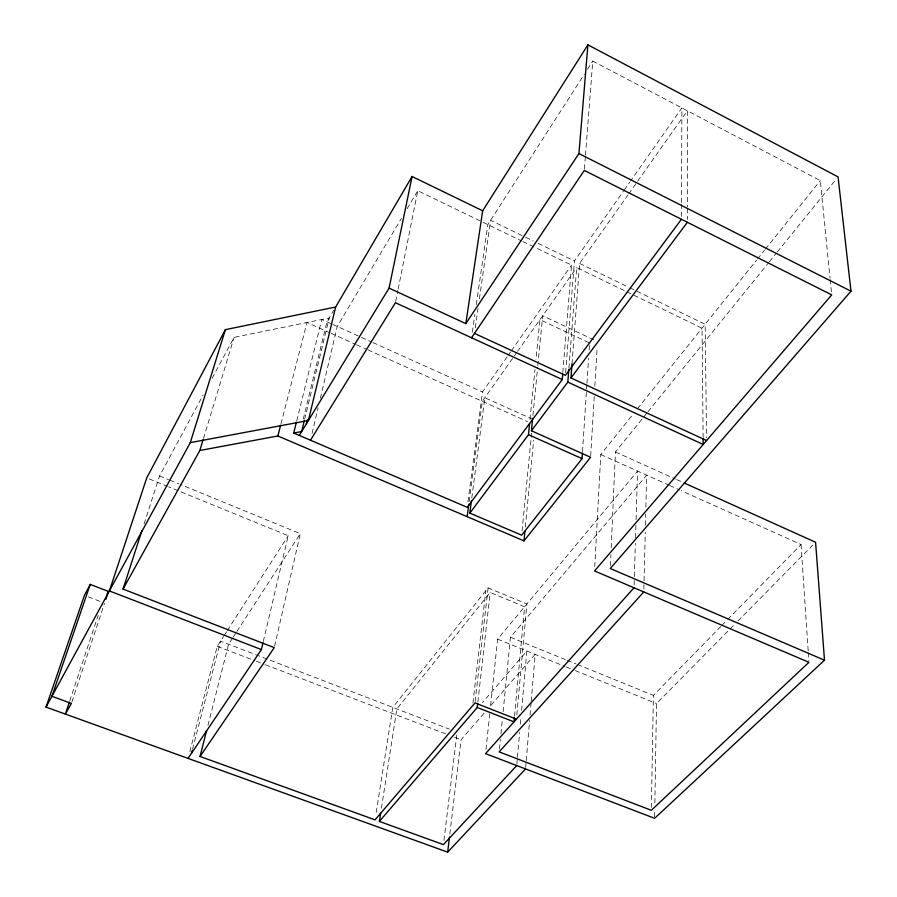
<?xml version="1.0" encoding="UTF-8"?>
<svg xmlns="http://www.w3.org/2000/svg" width="897" height="897" viewBox="0 0 897 897"><rect width="100%" height="100%" fill="white"/><g stroke="black" fill="none" stroke-linecap="round" stroke-linejoin="round"><path stroke-width="0.67" stroke-dasharray="4.49 3.36" d="M681.451 216.502L681.507 203.967M681.507 202.576L681.888 107.898L630.58 181.003M654.642 816.909L654.732 811.303M654.866 802.905L656.503 703.54L729.171 629.873M651.379 807.491L653.408 695.399L720.874 626.454M643.855 589.15L644.024 582.198M644.057 580.808L645.268 532.145M645.436 525.193L645.705 514.071M645.885 507.119L646.67 475.141L510.438 637.262L503.105 711.837M634.101 584.99L634.314 578.038M634.347 576.648L635.368 543.302M635.536 537.752L635.917 525.238M636.085 519.688L637.554 471.048L497.611 639.146L490.345 708.114M610.386 565.738L610.879 554.638M611.182 547.697L615.443 451.976L647.118 412.833M594.767 566.792L600.777 454.521L632.206 415.311M590.674 455.878L594.251 395.936M594.834 386.181L597.167 347.15M582.523 451.684L586.862 384.791M586.952 383.4L588.589 358.318M589.127 349.953L589.576 342.99L539.938 319.646L535.935 359.854M572.017 363.969L579.608 263.438L627.855 195.086M568.911 368.14L576.693 267.575L625.579 291.211M584.407 169.028L585.371 156.571M585.483 155.192L592.76 61.086L820.318 180.611L830.039 278.16M565.603 372.558L574.461 260.949L623.37 191.274M562.823 372.569L571.546 265.086L535.318 247.572M525.664 767.563L526.135 762.035M526.247 760.656L529.6 720.627M530.06 715.1L531.102 702.676M531.226 701.297L535.15 654.362L490.334 706.017M516.84 764.177L517.322 758.66M517.446 757.281L519.643 732.434M520.383 724.148L520.989 717.252M521.606 710.346L526.864 650.998L482.474 702.609M516.807 714.965L526.898 603.961L488.091 587.894L392.785 707.374L375.686 815.743M514.508 716.299L524.599 606.731L490.177 592.502L396.855 708.933L381.068 810.451M525.306 527.088L533.648 440.18M532.919 415.524L537.673 367.03M537.808 365.64L542.696 315.755L596.247 340.983M522.054 531.046L531.629 433.15M530.004 419.46L534.971 369.553M499.438 749.118L500.391 739.453M500.93 733.925L502.286 720.123M485.983 749.5L489.762 713.631M477.866 701.947L490.177 592.502M472.932 702.912L485.849 590.708M475.141 701.521L488.091 587.894M449.812 834.109L461.058 739.767L484.84 712.353M443.937 840.455L456.775 734.89M471.788 498.014L484.829 397.741L532.975 419.359M467.976 501.748L482.474 391.989L507.354 356.546M469.153 501.558L482.328 401.295L513.577 356.995M475.264 327.865L478.011 308.568M479.39 298.914L490.592 220.303L524.386 236.685M472.327 332.238L474.905 314.298M476.296 304.644L487.833 224.609L584.429 74.059M395.7 301.347L397.876 290.426M398.156 289.058L417.789 190.736L521.572 240.923M274.572 646.277L300.316 533.659L180.23 484.425M263.303 641.433L288.206 535.7L168.602 486.824M312.055 433.442L318.121 407.72M320.352 398.234L337.272 326.474L401.396 218.363M304.61 419.392L329.21 317.975L234.117 337.35L211.681 379.05M303.253 419.202L326.957 321.821L333.74 310.239M296.716 420.872L321.788 319.489L331.542 323.895M207.958 725.359L228.589 644.237L232.368 638.417M280.974 423.833L306.998 322.505L329.861 332.776M192.507 749.298L220.55 641.142L449.419 729.149M189.816 751.641L217.242 646.3L223.555 636.455M203.473 438.498L234.117 337.35M144.092 523.87L159.565 475.959L203.114 394.994M71.827 702.071L104.512 603.277M69.742 700.949L98.132 615.465M407.092 208.754L417.789 190.736M224.317 635.289L226.571 631.768M227.322 630.602L288.206 535.7M587.457 69.349L592.76 61.086M233.119 637.251L236.146 632.598M236.898 631.432L300.316 533.659M508.151 355.403L510.561 351.972M511.357 350.828L571.546 265.086M624.166 190.13L629.784 182.136M514.385 355.874L516.773 352.476M517.58 351.344L576.693 267.575M628.662 193.943L687.36 110.779L687.382 206.949M637.442 408.774L756.631 260.063M757.505 258.975L764.491 250.274M765.354 249.187L820.318 180.611M647.993 411.745L768.538 262.787M769.424 261.7L776.466 253.01M777.34 251.922L836.296 179.075M721.85 625.456L726.738 620.455M727.714 619.457L801.043 544.513L681.115 490.625M730.147 628.875L734.082 624.895M738.007 620.915L813.624 544.266M88.298 596.864L101.204 601.82M217.242 646.3L255.062 660.797M256.363 661.291L264.178 664.296M265.49 664.789L446.717 734.262M454.532 737.267L461.058 739.767M497.611 639.146L564.841 666.393M566.142 666.919L573.878 670.059M575.179 670.575L656.503 703.54M510.438 637.262L565.828 659.788M567.117 660.304L576.132 663.971M577.421 664.498L653.408 695.399M149.317 478.942L167.324 486.297M159.565 475.959L168.602 479.66M169.903 480.198L178.94 483.898M332.686 324.411L360.19 336.824M361.469 337.395L371.661 341.992M372.928 342.564L482.474 391.989M615.443 451.976L675.351 479.009M676.63 479.581L681.731 481.88M331.139 333.348L355.279 344.201M356.546 344.773L366.705 349.337M367.983 349.908L527.571 421.624M600.777 454.521L668.366 484.896M669.633 485.468L679.848 490.054M522.816 241.528L534.063 246.967M626.835 291.817L702.037 328.179L703.136 437.456M525.642 237.29L533.154 240.923M538.155 243.356L574.461 260.949M579.608 263.438L628.573 287.175M629.829 287.78L705.165 324.288L706.544 437.736M830.173 279.561L831.429 292.097M801.043 544.513L808.197 651.233M808.287 652.612L808.847 660.932M687.382 208.339L687.394 219.496"/><path stroke-width="1.35" d="M471.43 500.761L469.826 513.118L521.65 535.184L582.075 458.647L582.433 453.075M706.589 440.528L570.963 377.929L572.017 363.969M516.437 719.125L474.984 702.912L375.036 819.858L200.042 756.463L274.258 647.634L123.035 589.094L199.84 450.485L277.857 435.987L523.983 540.88L590.585 457.268L531.428 430.773L567.823 382.111L568.799 369.542M296.38 422.229L293.711 433.038L467.247 507.31L562.262 379.543L562.711 373.959M465.823 323.615L482.676 210.784L412.082 176.496L389.085 288.105L465.823 323.615L578.946 153.578L587.905 44.85L838.056 176.9L850.984 291.189L610.263 568.507L824.5 660.192L654.619 818.311L485.546 753.637L634.011 587.77M514.385 717.69L514.003 721.85L477.249 707.486L379.364 821.417L443.432 844.626L516.717 765.556M523.983 540.88L524.913 531.226M531.428 430.773L532.65 418.305M469.826 513.118L528.49 434.697L529.589 423.608M477.249 707.486L477.72 703.326M105.812 599.331L108.436 591.426L90.238 584.407L84.419 595.384L46.016 707.105L447.67 852.15L449.487 836.89M467.169 516.661L468.795 504.305M379.364 821.417L380.642 813.187M188.056 758.402L261.397 649.574L262.989 642.79M306.415 423.765L307.391 419.706M412.082 176.496L335.635 307.021L308.4 420.514L190.31 442.636L46.016 707.105M304.285 420.749L301.661 431.558L293.711 433.038M200.042 756.463L206.579 730.775M277.857 435.987L280.638 425.178M191.453 753.357L192.16 750.643M199.84 450.485L203.07 439.833M190.31 442.636L225.394 329.648L335.635 307.021M123.035 589.094L141.95 530.531M69.304 702.261L65.369 714.102L71.39 703.394L51.903 696.307L90.238 584.407M225.394 329.648L146.749 477.888L109.4 590.932L261.397 649.574M107.113 593.848L108.436 591.426M299.306 435.437L389.085 288.105M310.463 440.214L395.42 302.715L562.262 379.543M482.676 210.784L587.905 44.85M471.53 337.765L584.306 170.419L831.71 294.889L594.543 570.952L808.937 662.311L651.323 810.294L499.158 751.888L643.788 591.93M681.44 219.283L565.379 375.35L474.468 333.381M570.963 377.929L687.394 222.277M447.67 852.15L525.552 768.942M528.49 434.697L582.075 458.647M684.276 483.035L815.586 542.27L824.5 660.192M567.823 382.111L703.214 444.464L703.158 438.857M578.946 153.578L850.984 291.189"/></g></svg>
